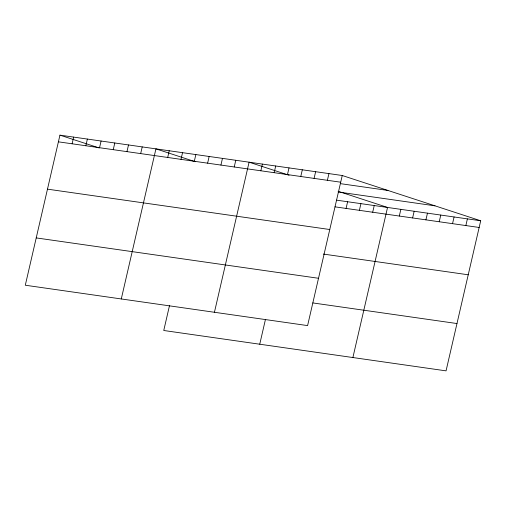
<?xml version="1.0" encoding="UTF-8"?>
<svg xmlns="http://www.w3.org/2000/svg" width="506" height="506" viewBox="0 0 506 506"><rect width="100%" height="100%" fill="white"/><g stroke="black" fill="none" stroke-linecap="round" stroke-linejoin="round"><path stroke-width="0.76" d="M59.948 135.14L25.3 285.226L307.591 325.598L342.246 175.506L59.948 135.14L99.214 147.973M72.118 143.793L73.661 137.101M85.83 145.753L87.374 139.061M99.543 147.714L101.086 141.022M113.249 149.675L114.799 142.983M126.962 151.636L128.511 144.944M140.674 153.596L142.218 146.904M121.282 298.957L155.93 148.865L195.196 161.699M167.695 157.461L169.238 150.769M181.003 159.365L182.546 152.667M194.31 161.269L195.854 154.57M169.567 305.308L163.754 330.494L446.052 370.86L480.7 220.774L342.246 175.506M207.618 163.172L209.161 156.474M220.926 165.076L222.469 158.378M234.234 166.974L235.777 160.282M214.436 312.278L249.091 162.186L289.065 175.253M260.849 170.781L262.399 164.089M274.157 172.685L275.707 165.993M287.465 174.589L289.015 167.897M259.736 344.219L265.372 319.792M300.773 176.493L302.322 169.801M314.081 178.397L315.63 171.698M327.395 180.3L328.938 173.602M346.072 208.434L347.616 201.742M359.38 210.338L360.93 203.64M372.688 212.242L374.238 205.544M352.891 357.54L387.545 207.447L338.172 191.312M399.304 216.049L400.853 209.351M412.611 217.947L414.161 211.255M425.919 219.851L427.469 213.159M439.227 221.755L440.777 215.063M452.541 223.658L454.084 216.966M465.849 225.562L467.392 218.87M58.405 141.832L340.702 182.204M340.62 183.678L387.938 190.446M338.153 191.983L435.008 205.834M336.528 200.155L480.7 220.774M334.985 206.846L479.157 227.466M47.482 189.155L329.773 229.522M323.321 254.063L468.227 274.79M36.223 237.909L318.521 278.281M312.803 302.923L456.975 323.543"/></g></svg>
